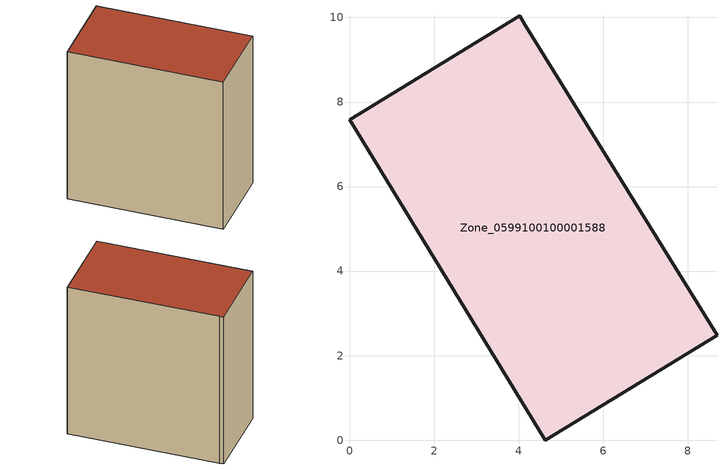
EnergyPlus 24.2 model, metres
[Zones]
Zone_0599100100001588
 floor ground (C_G): 0,7.58 4.03,10.04 4.16,9.82 8.7,2.48 4.63,0 z3.53
 wall outside (C_F): 4.63,0 8.7,2.48 4.16,9.82 4.03,10.04 0,7.58 4.63,0 z3.53:12.99
 roof outside (C_R): 4.03,10.04 0,7.58 4.63,0 8.7,2.48 4.16,9.82 z12.99
[BUILDING]
Pand.0599100100001588: North Axis=0; Terrain=City; Loads Convergence Tolerance Value=0.04; Temperature Convergence Tolerance Value=0.4; Solar Distribution=FullExterior; Maximum Number of Warmup Days=25; Minimum Number of Warmup Days=1
[Site:Location]
Rotterdam.The.Hague.AP_ZH_NLD Design_Conditions: Latitude=51.96; Longitude=4.45; Time Zone=1; Elevation=-4.5
[SITE:GROUNDTEMPERATURE:BUILDINGSURFACE]
18, 18, 18, 18, 18, 18, 18, 18, 18, 18, 18, 18
[MATERIAL] Thermal Absorptance=0.9; Solar Absorptance=0.7; Visible Absorptance=0.7
Name | Roughness | Thickness | Conductivity | Density | Specific Heat
G.TI.2006-2014 | MediumSmooth | 0.15 | 0.06 | 540 | 1210
F.TI.2006-2014 | Rough | 0.3 | 0.12 | 1920 | 840
R.TI.2006-2014 | MediumRough | 0.2 | 0.08 | 1500 | 1000
[CONSTRUCTION]
C_G: G.TI.2006-2014
C_F: F.TI.2006-2014
C_R: R.TI.2006-2014
[ZONE]
Zone_0599100100001588: Type=1; Multiplier=1; Ceiling Height=Autocalculate; Volume=Autocalculate; Floor Area=autocalculate; Part of Total Floor Area=Yes
[ZONEINFILTRATION:DESIGNFLOWRATE]
Infil_Zone_0599100100001588: Zone or ZoneList or Space or SpaceList=Zone_0599100100001588; Schedule=AlwaysOn; Design Flow Rate Calculation Method=Flow/Area; Flow Rate per Floor Area=0.0015; Constant Term Coefficient=1; Temperature Term Coefficient=0; Velocity Term Coefficient=0; Velocity Squared Term Coefficient=0
[HVACTEMPLATE:ZONE:IDEALLOADSAIRSYSTEM]
Zone_0599100100001588: Maximum Heating Supply Air Temperature=50; Minimum Cooling Supply Air Temperature=13; Maximum Heating Supply Air Humidity Ratio=0.0156; Minimum Cooling Supply Air Humidity Ratio=0.0077; Heating Limit=NoLimit; Cooling Limit=NoLimit; Dehumidification Control Type=ConstantSensibleHeatRatio; Cooling Sensible Heat Ratio=0.7; Dehumidification Setpoint=60; Humidification Control Type=None; Humidification Setpoint=30; Outdoor Air Method=None; Outdoor Air Flow Rate per Person=0.00944; Outdoor Air Flow Rate per Zone Floor Area=0; Outdoor Air Flow Rate per Zone=0; Demand Controlled Ventilation Type=None; Outdoor Air Economizer Type=NoEconomizer; Heat Recovery Type=None; Sensible Heat Recovery Effectiveness=0.7; Latent Heat Recovery Effectiveness=0.65
[ZONECONTROL:THERMOSTAT]
ThermostatControl_Zone_0599100100001588: Zone or ZoneList=Zone_0599100100001588; Control Type Schedule=DualSetpointControlType; Control 1=Thermostat_Zone_0599100100001588; Temperature Difference Between Cutout And Setpoint=0
[THERMOSTATSETPOINT:DUALSETPOINT]
Thermostat_Zone_0599100100001588: Heating Setpoint Temperature Schedule=HeatingSetpoint_Zone_0599100100001588; Cooling Setpoint Temperature Schedule=CoolingSetpoint_Zone_0599100100001588
[SCHEDULE:COMPACT]
HeatingSetpoint_Zone_0599100100001588: Through: 12/31, For: AllDays, Until: 24:00, 21
CoolingSetpoint_Zone_0599100100001588: Through: 12/31, For: AllDays, Until: 24:00, 24
DualSetpointControlType: Through: 12/31, For: AllDays, Until: 24:00, 4
AlwaysOn: Through: 12/31, For: AllDays, Until: 24:00, 1
